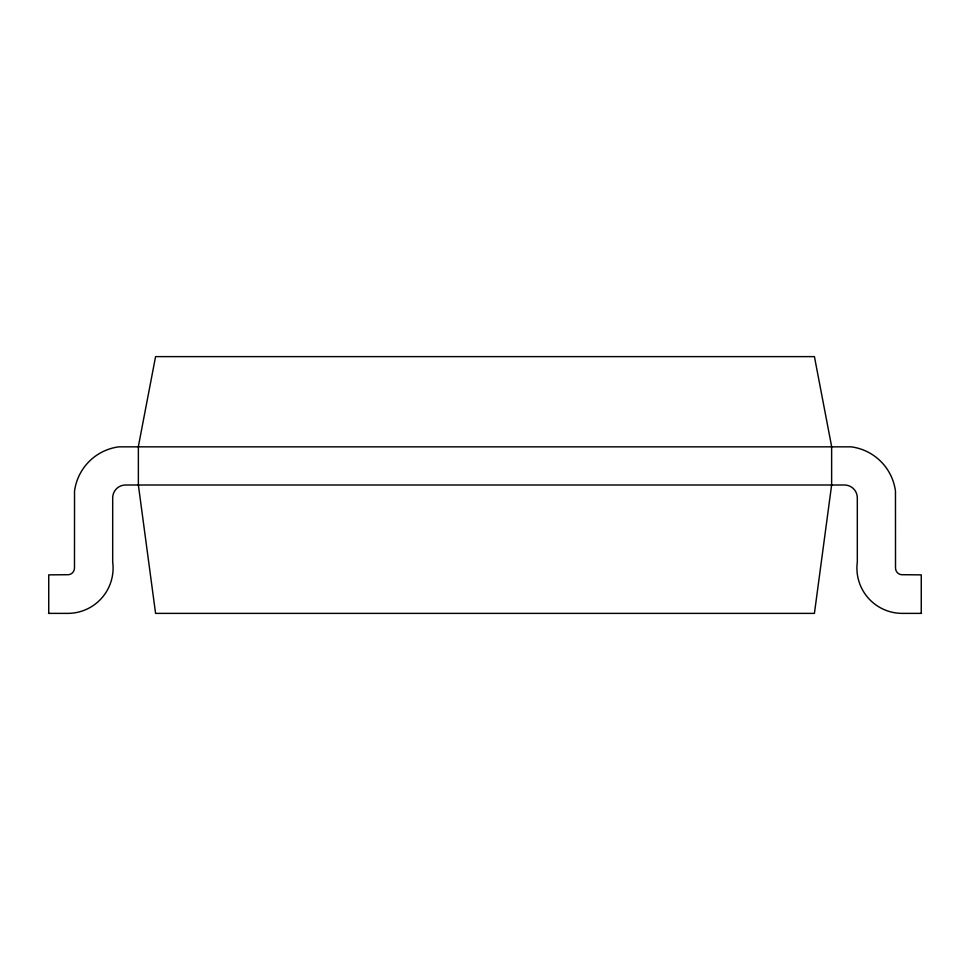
<?xml version="1.0" encoding="UTF-8"?>
<svg xmlns="http://www.w3.org/2000/svg" width="970" height="970" viewBox="0 0 970 970"><rect width="100%" height="100%" fill="white"/><g stroke="black" fill="none" stroke-linecap="round" stroke-linejoin="round"><path stroke-width="1.45" d="M48.5 613.379L67.754 613.379A45.335 45.335 0 0 0 112.69 562.03L112.69 497.84A12.84 12.84 0 0 1 125.53 485L844.47 485A12.84 12.84 0 0 1 857.31 497.84L857.31 562.03A45.335 45.335 0 0 0 902.245 613.379L921.5 613.379M921.257 613.379L921.257 574.87L901.288 574.701A6.717 6.717 0 0 1 895.516 568.105L895.468 491.123A51.434 51.434 0 0 0 851.187 446.843L118.813 446.843A51.434 51.434 0 0 0 74.532 491.123L74.484 568.105A6.717 6.717 0 0 1 68.712 574.701L48.742 574.87L48.742 613.379M831.629 485L814.424 613.379L155.576 613.379L138.37 485L138.37 446.491L155.576 356.62L814.424 356.62L831.629 446.491L831.629 485"/></g></svg>
